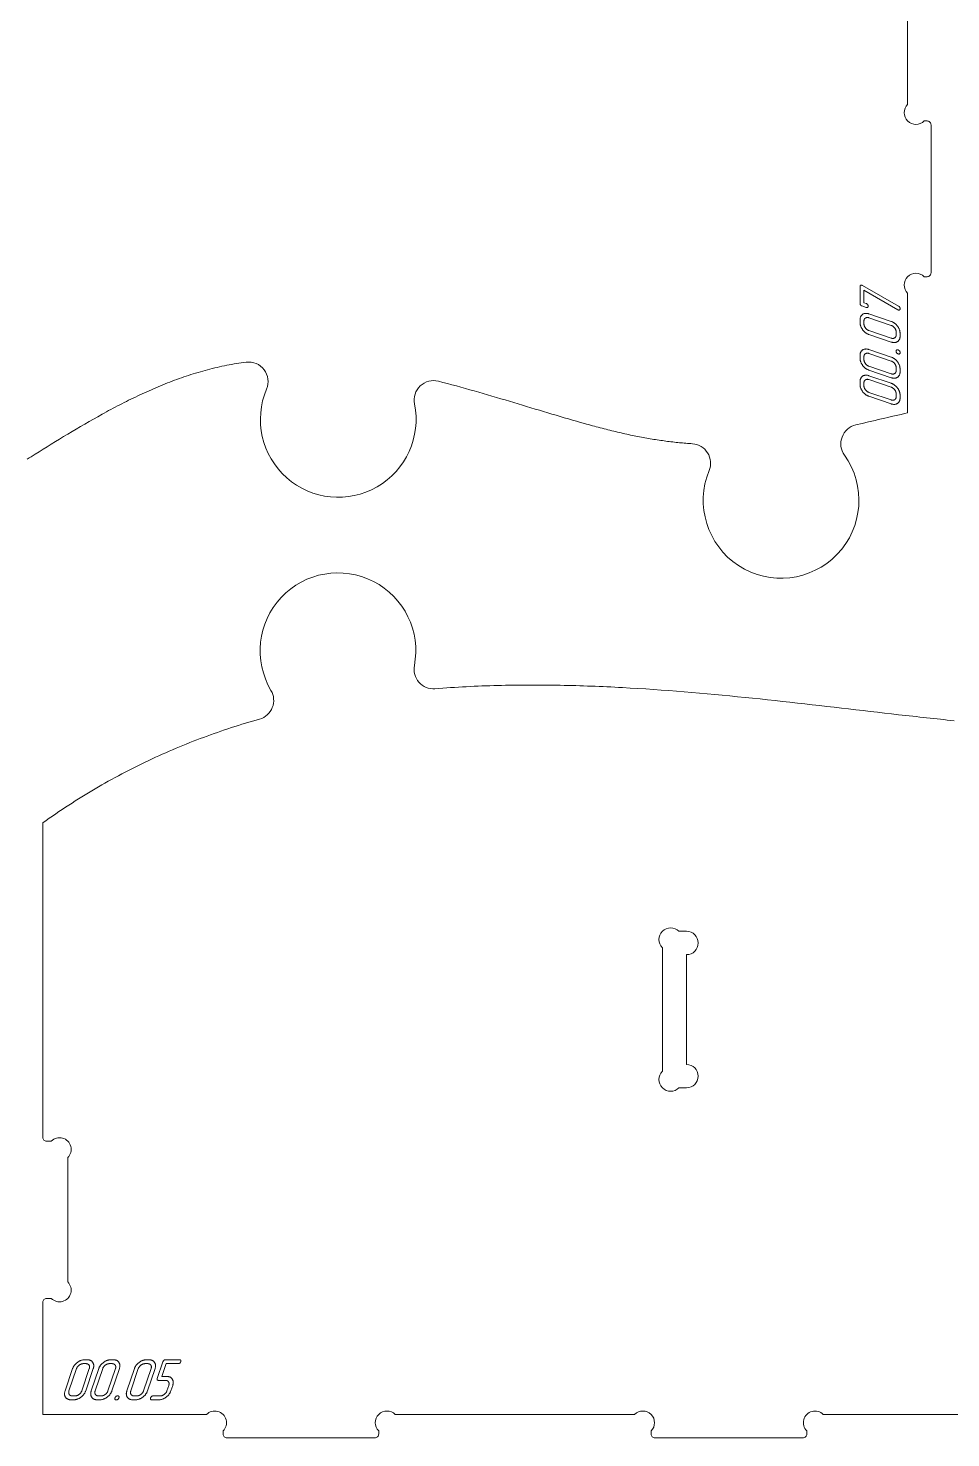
# Model space of a CAD drawing. Header units: millimetres. Extents: x 10 to 1344, y -734 to -10.
# Drawn here: x 150.2 to 387.3, y -734.3 to -372.2 of the extents above; entities that cross this region are included whole.
import ezdxf

# ---------------------------------------------------------------- set-up
doc = ezdxf.new("R2010")
doc.units = ezdxf.units.MM
doc.layers.add('Cut', color=7, linetype='Continuous', lineweight=0)
doc.layers.add('Mark', color=7, linetype='Continuous', lineweight=0)

msp = doc.modelspace()

# ---------------------------------------------------------------- linework, layer by layer
at = {"layer": 'Cut'}
for points in [[(376.176943, -330.319773), (376.176943, -391.834351, 1), (380.419584, -396.076992), (381.176933, -396.076992, -0.4142135624), (382.176931, -397.07699), (382.176931, -435.076914, -0.4142135624), (381.176933, -436.076912), (380.419584, -436.076912, 1), (376.176943, -440.319553), (376.176943, -471.076842), (375.324155, -471.2606), (374.47484, -471.446334), (373.628821, -471.633857), (372.785923, -471.822983), (371.945969, -472.013523), (371.108783, -472.205292), (370.27419, -472.3981), (369.442012, -472.591762), (368.612074, -472.786089), (367.7842, -472.980895), (366.13394, -473.371194), (364.489821, -473.761161), (362.850436, -474.149297, 0.5328183178), (359.928374, -481.917934, -1.6964687025), (325.158156, -485.892546, 0.5128103521), (320.872311, -478.994963), (320.456925, -478.9662), (320.040162, -478.935668), (319.622008, -478.903353), (319.202451, -478.869242), (318.781477, -478.83332), (318.359073, -478.795573), (317.935226, -478.755987), (317.509923, -478.714549), (317.083151, -478.671244), (316.654897, -478.626059), (316.225147, -478.578979), (315.793888, -478.52999), (315.361108, -478.479079), (314.926792, -478.426231), (314.490928, -478.371433), (314.053503, -478.31467), (313.614504, -478.255928), (313.173917, -478.195194), (312.731729, -478.132454), (312.287927, -478.067693), (311.842498, -478.000897), (311.395429, -477.932053), (310.946707, -477.861147), (310.496318, -477.788164), (310.044249, -477.713091), (309.590487, -477.635913), (309.13502, -477.556617), (308.677833, -477.475189), (308.218914, -477.391614), (307.75825, -477.305879), (307.295827, -477.21797), (306.831633, -477.127872), (306.365653, -477.035572), (305.897876, -476.941056), (305.428287, -476.844309), (304.956879, -476.745328), (304.48366, -476.64414), (304.008646, -476.540783), (303.531849, -476.435293), (303.053282, -476.327706), (302.572959, -476.218058), (302.090895, -476.106386), (301.607101, -475.992727), (301.121592, -475.877116), (300.634381, -475.759591), (300.145482, -475.640188), (299.654909, -475.518942), (299.162674, -475.395891), (298.668791, -475.271071), (298.173274, -475.144518), (297.676137, -475.016269), (297.177392, -474.88636), (296.677054, -474.754828), (296.175135, -474.621708), (295.67165, -474.487038), (295.166612, -474.350854), (294.660034, -474.213192), (294.15193, -474.074089), (293.642314, -473.93358), (293.131198, -473.791703), (292.104524, -473.503989), (291.072016, -473.211238), (290.033783, -472.913741), (288.989931, -472.61179), (287.94057, -472.305675), (286.885808, -471.995688), (285.825752, -471.682121), (284.760511, -471.365264), (283.690192, -471.045409), (282.614905, -470.722847), (281.534757, -470.39787), (280.449856, -470.070769), (279.360311, -469.741835), (278.266229, -469.41136), (277.167719, -469.079635), (276.064889, -468.74695), (274.957846, -468.413599), (273.8467, -468.079871), (272.731557, -467.746058), (271.612527, -467.412451), (270.489718, -467.079343), (269.363237, -466.747023), (268.233192, -466.415784), (267.099692, -466.085916), (265.962846, -465.757711), (264.82276, -465.431461), (263.679543, -465.107456), (262.533304, -464.785989), (261.38415, -464.467349), (260.23219, -464.151829), (259.077531, -463.83972), (257.920282, -463.531313), (256.760551, -463.2269), (255.598446, -462.926771, 0.5532463918), (249.457579, -468.763013, -1.3561204712), (211.43608, -464.941025, 0.5788497592), (206.193503, -458.033819), (205.567958, -458.116736), (204.943085, -458.204556), (204.318901, -458.297325), (203.695424, -458.395088), (203.07267, -458.49789), (202.450655, -458.605778), (201.829397, -458.718796), (201.208912, -458.836989), (200.589218, -458.960403), (199.970331, -459.089084), (199.352267, -459.223069), (198.735039, -459.362323), (198.118658, -459.506772), (197.503134, -459.656343), (196.888477, -459.810962), (196.274698, -459.970554), (195.661807, -460.135047), (195.049814, -460.304366), (194.438731, -460.478437), (193.828567, -460.657187), (193.219333, -460.840542), (192.611038, -461.028427), (192.003695, -461.220769), (191.397312, -461.417495), (190.791901, -461.61853), (190.187472, -461.8238), (189.584035, -462.033231), (188.981601, -462.24675), (188.38018, -462.464283), (187.779783, -462.685756), (187.180419, -462.911096), (186.5821, -463.140227), (185.984835, -463.373077), (185.388636, -463.609571), (184.793512, -463.849636), (184.199474, -464.093197), (183.606533, -464.340182), (183.014699, -464.590516), (182.423981, -464.844125), (181.834392, -465.100935), (181.24594, -465.360873), (180.658637, -465.623865), (180.072493, -465.889836), (179.487518, -466.158714), (178.903723, -466.430423), (178.321118, -466.704891), (177.739714, -466.982043), (177.15952, -467.261805), (176.580548, -467.544105), (176.002808, -467.828867), (175.426309, -468.116018), (174.851064, -468.405484), (174.277082, -468.697191), (173.704373, -468.991066), (173.132947, -469.287034), (172.562816, -469.585022), (171.99399, -469.884956), (171.426479, -470.186762), (170.860294, -470.490366), (170.295444, -470.795694), (169.731941, -471.102672), (169.169794, -471.411227), (168.049613, -472.032771), (166.934984, -472.659735), (165.82599, -473.291528), (164.722714, -473.927559), (163.625241, -474.567237), (162.533653, -475.209972), (161.448033, -475.855172), (160.368465, -476.502247), (159.295032, -477.150606), (158.227818, -477.799658), (157.166905, -478.448811), (156.112378, -479.097476), (155.064319, -479.745062), (154.022811, -480.390977), (152.987939, -481.034631), (151.959785, -481.675432), (150.938432, -482.312791), (150.430332, -482.629994), (149.923964, -482.946115)], [(416.01354, -728.320207), (354.498962, -728.320207, 1), (350.256321, -732.562848), (350.256321, -733.320197, -0.4142135624), (349.256323, -734.320195), (311.256399, -734.320195, -0.4142135624), (310.256401, -733.320197), (310.256401, -732.562848, 1), (306.01376, -728.320207), (244.499182, -728.320207, 1), (240.256541, -732.562848), (240.256541, -733.320197, -0.4142135624), (239.256543, -734.320195), (201.256619, -734.320195, -0.4142135624), (200.256621, -733.320197), (200.256621, -732.562848, 1), (196.01398, -728.320207), (153.956714, -728.320207), (153.956714, -699.520264, -0.4142135624), (154.956712, -698.520266), (156.11406, -698.520266, 1), (160.356701, -694.277625), (160.356701, -662.362988, 1), (156.11406, -658.120347), (154.956712, -658.120347, -0.4142135624), (153.956714, -657.120349), (153.956714, -576.377532), (154.782773, -575.785167), (155.610502, -575.198944), (156.439889, -574.618837), (157.27092, -574.044816), (158.103581, -573.476856), (158.937859, -572.914929), (159.773741, -572.359007), (160.611214, -571.809063), (161.450265, -571.265069), (162.290879, -570.726999), (163.133045, -570.194825), (163.976747, -569.66852), (164.821974, -569.148056), (165.668712, -568.633405), (166.516947, -568.124542), (167.366667, -567.621437), (168.217858, -567.124064), (169.070506, -566.632396), (169.924599, -566.146405), (170.780123, -565.666064), (171.637065, -565.191345), (172.495412, -564.722221), (173.355149, -564.258665), (174.216265, -563.800649), (175.078745, -563.348146), (175.942577, -562.901129), (176.807747, -562.45957), (177.674241, -562.023442), (178.542047, -561.592717), (179.411151, -561.167369), (180.28154, -560.74737), (181.153201, -560.332692), (182.02612, -559.923308), (182.900284, -559.519191), (183.77568, -559.120313), (184.652294, -558.726648), (185.530113, -558.338167), (186.409124, -557.954843), (187.289314, -557.57665), (188.170668, -557.203559), (189.053175, -556.835544), (189.936821, -556.472576), (190.821591, -556.114629), (191.707474, -555.761675), (192.594456, -555.413687), (193.482523, -555.070638), (194.371662, -554.7325), (195.26186, -554.399245), (196.153104, -554.070847), (197.04538, -553.747278), (197.938675, -553.428511), (198.832976, -553.114518), (199.728269, -552.805273), (200.624541, -552.500747), (201.521779, -552.200913), (202.41997, -551.905744), (203.3191, -551.615213), (204.219156, -551.329292), (205.120124, -551.047953), (206.021992, -550.771171), (206.924746, -550.498916), (207.828373, -550.231163), (208.732859, -549.967882), (209.63819, -549.709048, 0.4921876313), (212.577061, -542.350054, -1.4499854307), (249.417716, -535.968603, 0.4957410736), (254.717493, -541.90624), (255.722814, -541.829091), (256.728331, -541.7555), (257.734027, -541.685433), (258.739884, -541.618857), (259.745887, -541.555735), (260.752019, -541.496035), (261.758263, -541.439721), (262.764601, -541.386758), (263.771019, -541.337113), (264.777497, -541.290751), (265.784021, -541.247638), (266.790572, -541.207738), (267.797135, -541.171018), (268.803693, -541.137443), (269.810228, -541.106978), (270.816724, -541.07959), (271.823165, -541.055243), (272.829533, -541.033903), (273.835812, -541.015536), (274.841986, -541.000107), (275.848036, -540.987581), (276.853947, -540.977925), (277.859702, -540.971103), (278.865283, -540.967082), (279.870675, -540.965826), (280.875861, -540.967302), (281.880823, -540.971474), (282.885545, -540.978309), (283.890011, -540.987771), (284.894202, -540.999827), (285.898104, -541.014442), (286.901699, -541.031581), (287.90497, -541.05121), (288.9079, -541.073295), (289.910473, -541.0978), (290.912672, -541.124692), (291.91448, -541.153936), (292.91588, -541.185497), (293.916857, -541.219342), (294.917392, -541.255435), (295.917469, -541.293742), (296.917072, -541.334229), (297.916183, -541.376861), (298.914786, -541.421603), (299.912865, -541.468422), (300.910402, -541.517282), (301.90738, -541.56815), (302.903783, -541.62099), (304.894797, -541.732451), (306.88331, -541.851389), (308.869187, -541.977528), (310.852294, -542.110593), (312.832498, -542.250307), (314.809663, -542.396396), (316.783657, -542.548582), (318.754345, -542.706591), (320.721593, -542.870146), (322.685267, -543.038971), (324.645233, -543.212791), (326.601357, -543.39133), (328.553505, -543.574313), (330.501542, -543.761462), (332.445336, -543.952503), (334.384751, -544.147159), (336.319654, -544.345155), (338.24991, -544.546215), (340.175386, -544.750063), (342.095948, -544.956423), (344.011461, -545.16502), (345.921791, -545.375577), (347.826805, -545.587819), (349.726368, -545.80147), (351.620346, -546.016254), (353.508606, -546.231895), (355.391013, -546.448118), (357.267433, -546.664646), (359.137732, -546.881204), (361.001776, -547.097516), (362.859431, -547.313306), (364.710563, -547.528299), (366.555038, -547.742217), (368.392722, -547.954787), (370.22348, -548.165731), (372.04718, -548.374774), (373.863686, -548.581641), (375.672864, -548.786054), (376.574664, -548.887255), (377.474582, -548.987739), (378.3726, -549.087473), (379.268703, -549.18642), (380.162874, -549.284548), (381.055096, -549.381821), (381.945351, -549.478205), (382.833624, -549.573665), (383.719898, -549.668168), (384.604156, -549.761678), (385.48638, -549.854161), (386.366555, -549.945583), (387.244664, -550.035909), (388.120689, -550.125105)]]:
    msp.add_lwpolyline(points, format="xyb", dxfattribs=at)
msp.add_lwpolyline([(313.156395, -640.177733, 1), (317.399036, -644.420374), (319.356383, -644.420374, 1), (319.356383, -638.420374), (319.356383, -610.220455, 1), (319.356383, -604.220455), (317.399036, -604.220455, 1), (313.156395, -608.463096)], format="xyb", close=True, dxfattribs=at)
at = {"layer": 'Mark'}
for points in [[(364.440339, -443.598782), (365.511765, -443.962956), (365.571447, -443.981288), (365.627279, -443.994406), (365.67926, -444.002309), (365.72739, -444.004997), (365.77167, -444.002469), (365.8121, -443.994727), (365.848679, -443.98177), (365.881408, -443.963597), (365.910286, -443.94021), (365.935314, -443.911608), (365.956491, -443.87779), (365.973818, -443.838758), (365.987295, -443.794511), (365.996921, -443.745048), (366.002696, -443.690371), (366.004622, -443.630479), (366.002696, -443.568412), (365.996921, -443.509), (365.987295, -443.45224), (365.973818, -443.398134), (365.956491, -443.346681), (365.935314, -443.297881), (365.910286, -443.251735), (365.881408, -443.208242), (365.848679, -443.167402), (365.8121, -443.129215), (365.77167, -443.093682), (365.72739, -443.060802), (365.67926, -443.030575), (365.627279, -443.003002), (365.571447, -442.978082), (365.511765, -442.955815), (364.940338, -442.761619), (364.940338, -439.568768), (373.622352, -444.568535), (373.649521, -444.584369), (373.678239, -444.598836), (373.708506, -444.611936), (373.74032, -444.623669), (373.799137, -444.641648), (373.85416, -444.65432), (373.905387, -444.661685), (373.95282, -444.663742), (373.996458, -444.660492), (374.036302, -444.651935), (374.072351, -444.63807), (374.104605, -444.618897), (374.133065, -444.594418), (374.15773, -444.56463), (374.178601, -444.529536), (374.195677, -444.489133), (374.208958, -444.443424), (374.218444, -444.392407), (374.224136, -444.336082), (374.226034, -444.274451), (374.224518, -444.225311), (374.219972, -444.177557), (374.212395, -444.131188), (374.201787, -444.086205), (374.188148, -444.042607), (374.171479, -444.000394), (374.151779, -443.959568), (374.129047, -443.920126), (374.103285, -443.882071), (374.074492, -443.8454), (374.042669, -443.810116), (374.007814, -443.776216), (373.969929, -443.743702), (373.929013, -443.712574), (373.885066, -443.682831), (373.838088, -443.654474), (364.590004, -438.368547), (364.540262, -438.340269), (364.495166, -438.316817), (364.454715, -438.298193), (364.418911, -438.284396), (364.360959, -438.266713), (364.306746, -438.254319), (364.256271, -438.247213), (364.209536, -438.245396), (364.166539, -438.248867), (364.127282, -438.257626), (364.091763, -438.271673), (364.059983, -438.291008), (364.031941, -438.315632), (364.007639, -438.345544), (363.987075, -438.380744), (363.970251, -438.421233), (363.957165, -438.467009), (363.947818, -438.518074), (363.942209, -438.574427), (363.94034, -438.636069), (363.94034, -442.928917), (363.942293, -442.990128), (363.948153, -443.048759), (363.957918, -443.104811), (363.97159, -443.158284), (363.989168, -443.209177), (364.010652, -443.257492), (364.036043, -443.303227), (364.06534, -443.346383), (364.098543, -443.38696), (364.135652, -443.424958), (364.176668, -443.460377), (364.221589, -443.493216), (364.270418, -443.523476), (364.323152, -443.551158), (364.379792, -443.576259)], [(371.940324, -447.569087), (366.22605, -445.627126), (366.108522, -445.589807), (365.993186, -445.558484), (365.880043, -445.533158), (365.769093, -445.513828), (365.660335, -445.500495), (365.553769, -445.493159), (365.449396, -445.49182), (365.347215, -445.496477), (365.247227, -445.507131), (365.149431, -445.523781), (365.053828, -445.546429), (364.960417, -445.575073), (364.869198, -445.609713), (364.780173, -445.65035), (364.693339, -445.696984), (364.608698, -445.749615), (364.527764, -445.807239), (364.452052, -445.868852), (364.381561, -445.934455), (364.316291, -446.004047), (364.256244, -446.077629), (364.201417, -446.155201), (364.151813, -446.236762), (364.10743, -446.322312), (364.068268, -446.411852), (364.034328, -446.505381), (364.005609, -446.6029), (363.982112, -446.704409), (363.963837, -446.809907), (363.950783, -446.919394), (363.942951, -447.032871), (363.94034, -447.150338), (363.94034, -447.864622), (363.942957, -447.98268), (363.950807, -448.100359), (363.96389, -448.21766), (363.982207, -448.334581), (364.005757, -448.451124), (364.03454, -448.567288), (364.068556, -448.683073), (364.107806, -448.798479), (364.152289, -448.913506), (364.202006, -449.028155), (364.256956, -449.142424), (364.317139, -449.256315), (364.382555, -449.369827), (364.453205, -449.48296), (364.529088, -449.595714), (364.610205, -449.708089), (364.695016, -449.818025), (364.781985, -449.923462), (364.871111, -450.024399), (364.962394, -450.120836), (365.055835, -450.212774), (365.151432, -450.300212), (365.249187, -450.38315), (365.349098, -450.461589), (365.451167, -450.535529), (365.555393, -450.604969), (365.661777, -450.669909), (365.770317, -450.730349), (365.881014, -450.78629), (365.993869, -450.837732), (366.108881, -450.884674), (366.22605, -450.927116), (371.940324, -452.869076), (372.057759, -452.906369), (372.173011, -452.937696), (372.286079, -452.963057), (372.396964, -452.982451), (372.505665, -452.99588), (372.612184, -453.003342), (372.716519, -453.004838), (372.818671, -453.000368), (372.918639, -452.989931), (373.016424, -452.973529), (373.112026, -452.95116), (373.205444, -452.922825), (373.296679, -452.888524), (373.385731, -452.848257), (373.4726, -452.802024), (373.557285, -452.749824), (373.638266, -452.692662), (373.714023, -452.631541), (373.784555, -452.566461), (373.849863, -452.497422), (373.909946, -452.424424), (373.964804, -452.347466), (374.014438, -452.26655), (374.058847, -452.181675), (374.098031, -452.092841), (374.131991, -452.000048), (374.160726, -451.903296), (374.184237, -451.802585), (374.202523, -451.697915), (374.215585, -451.589286), (374.223421, -451.476698), (374.226034, -451.360151), (374.226034, -450.645866), (374.223427, -450.526361), (374.215608, -450.407325), (374.202576, -450.288758), (374.184331, -450.170662), (374.160873, -450.053034), (374.132203, -449.935876), (374.098319, -449.819188), (374.059223, -449.702969), (374.014914, -449.58722), (373.965392, -449.47194), (373.910658, -449.35713), (373.85071, -449.242789), (373.78555, -449.128918), (373.715177, -449.015517), (373.639591, -448.902585), (373.558792, -448.790122), (373.474277, -448.680139), (373.387544, -448.574645), (373.298592, -448.47364), (373.207422, -448.377124), (373.114033, -448.285098), (373.018425, -448.19756), (372.920599, -448.114512), (372.820554, -448.035952), (372.71829, -447.961882), (372.613808, -447.892301), (372.507107, -447.827209), (372.398188, -447.766607), (372.28705, -447.710493), (372.173693, -447.658868), (372.058118, -447.611733)], [(371.940324, -448.576228), (366.22605, -446.634267), (366.160392, -446.613441), (366.095922, -446.595997), (366.032642, -446.581933), (365.97055, -446.571251), (365.909647, -446.563951), (365.849934, -446.560031), (365.791409, -446.559493), (365.734073, -446.562337), (365.677925, -446.568561), (365.622967, -446.578167), (365.569197, -446.591155), (365.516617, -446.607523), (365.465225, -446.627273), (365.415022, -446.650405), (365.366008, -446.676918), (365.318183, -446.706812), (365.272429, -446.739482), (365.229626, -446.774325), (365.189775, -446.81134), (365.152876, -446.850527), (365.118929, -446.891885), (365.087934, -446.935416), (365.059891, -446.981118), (365.034799, -447.028993), (365.01266, -447.07904), (364.993473, -447.131258), (364.977237, -447.185649), (364.963953, -447.242211), (364.953622, -447.300945), (364.946242, -447.361852), (364.941814, -447.42493), (364.940338, -447.490181), (364.940338, -448.204465), (364.941819, -448.269469), (364.946261, -448.334375), (364.953665, -448.399184), (364.96403, -448.463895), (364.977357, -448.528509), (364.993645, -448.593024), (365.012895, -448.657443), (365.035106, -448.721763), (365.060279, -448.785986), (365.088413, -448.850111), (365.119509, -448.914138), (365.153567, -448.978068), (365.190585, -449.041901), (365.230566, -449.105635), (365.273508, -449.169272), (365.319411, -449.232811), (365.367375, -449.295018), (365.4165, -449.354656), (365.466784, -449.411727), (365.518229, -449.46623), (365.570833, -449.518165), (365.624598, -449.567532), (365.679523, -449.614332), (365.735608, -449.658564), (365.792853, -449.700227), (365.851258, -449.739323), (365.910823, -449.775852), (365.971548, -449.809812), (366.033433, -449.841204), (366.096479, -449.870029), (366.160684, -449.896286), (366.22605, -449.919975), (371.940324, -451.861935), (372.005956, -451.88276), (372.070401, -451.90023), (372.13366, -451.914343), (372.195733, -451.925101), (372.25662, -451.932504), (372.31632, -451.936551), (372.374834, -451.937242), (372.432162, -451.934577), (372.488303, -451.928557), (372.543259, -451.919182), (372.597028, -451.906451), (372.649611, -451.890364), (372.701007, -451.870921), (372.751217, -451.848123), (372.800241, -451.821969), (372.848079, -451.79246), (372.893847, -451.760206), (372.936663, -451.725818), (372.976525, -451.689295), (373.013435, -451.650639), (373.047392, -451.609849), (373.078396, -451.566924), (373.106448, -451.521866), (373.131547, -451.474673), (373.153692, -451.425347), (373.172886, -451.373886), (373.189126, -451.320292), (373.202413, -451.264563), (373.212748, -451.2067), (373.22013, -451.146703), (373.224559, -451.084572), (373.226036, -451.020308), (373.226036, -450.306023), (373.224564, -450.239505), (373.220149, -450.173182), (373.212791, -450.107054), (373.20249, -450.041121), (373.189246, -449.975383), (373.173058, -449.909839), (373.153927, -449.84449), (373.131853, -449.779336), (373.106836, -449.714378), (373.078876, -449.649613), (373.047972, -449.585044), (373.014126, -449.52067), (372.977336, -449.45649), (372.937603, -449.392506), (372.894926, -449.328716), (372.849307, -449.265121), (372.801608, -449.202902), (372.752694, -449.143237), (372.702566, -449.086128), (372.651222, -449.031573), (372.598663, -448.979574), (372.544889, -448.930131), (372.4899, -448.883242), (372.433696, -448.838908), (372.376278, -448.79713), (372.317644, -448.757907), (372.257795, -448.721239), (372.196731, -448.687127), (372.134451, -448.655569), (372.070957, -448.626567), (372.006248, -448.60012)], [(371.940324, -456.726211), (366.22605, -454.784251), (366.108522, -454.746931), (365.993186, -454.715608), (365.880043, -454.690282), (365.769093, -454.670953), (365.660335, -454.65762), (365.553769, -454.650284), (365.449396, -454.648944), (365.347215, -454.653602), (365.247227, -454.664255), (365.149431, -454.680906), (365.053828, -454.703553), (364.960417, -454.732197), (364.869198, -454.766838), (364.780173, -454.807475), (364.693339, -454.854109), (364.608698, -454.90674), (364.527764, -454.964363), (364.452052, -455.025977), (364.381561, -455.09158), (364.316291, -455.161172), (364.256244, -455.234754), (364.201417, -455.312325), (364.151813, -455.393886), (364.10743, -455.479436), (364.068268, -455.568976), (364.034328, -455.662506), (364.005609, -455.760025), (363.982112, -455.861533), (363.963837, -455.967031), (363.950783, -456.076519), (363.942951, -456.189996), (363.94034, -456.307462), (363.94034, -457.021746), (363.942957, -457.139805), (363.950807, -457.257484), (363.96389, -457.374784), (363.982207, -457.491706), (364.005757, -457.608248), (364.03454, -457.724412), (364.068556, -457.840197), (364.107806, -457.955603), (364.152289, -458.070631), (364.202006, -458.185279), (364.256956, -458.299549), (364.317139, -458.413439), (364.382555, -458.526951), (364.453205, -458.640084), (364.529088, -458.752838), (364.610205, -458.865214), (364.695016, -458.97515), (364.781985, -459.080586), (364.871111, -459.181523), (364.962394, -459.277961), (365.055835, -459.369898), (365.151432, -459.457336), (365.249187, -459.540275), (365.349098, -459.618714), (365.451167, -459.692653), (365.555393, -459.762093), (365.661777, -459.827033), (365.770317, -459.887474), (365.881014, -459.943415), (365.993869, -459.994856), (366.108881, -460.041798), (366.22605, -460.08424), (371.940324, -462.026201), (372.057759, -462.063494), (372.173011, -462.094821), (372.286079, -462.120181), (372.396964, -462.139576), (372.505665, -462.153004), (372.612184, -462.160466), (372.716519, -462.161962), (372.818671, -462.157492), (372.918639, -462.147056), (373.016424, -462.130653), (373.112026, -462.108285), (373.205444, -462.07995), (373.296679, -462.045649), (373.385731, -462.005382), (373.4726, -461.959148), (373.557285, -461.906949), (373.638266, -461.849787), (373.714023, -461.788665), (373.784555, -461.723585), (373.849863, -461.654546), (373.909946, -461.581548), (373.964804, -461.504591), (374.014438, -461.423675), (374.058847, -461.3388), (374.098031, -461.249966), (374.131991, -461.157173), (374.160726, -461.06042), (374.184237, -460.959709), (374.202523, -460.855039), (374.215585, -460.74641), (374.223421, -460.633822), (374.226034, -460.517275), (374.226034, -459.802991), (374.223427, -459.683485), (374.215608, -459.564449), (374.202576, -459.445883), (374.184331, -459.327786), (374.160873, -459.210159), (374.132203, -459.093001), (374.098319, -458.976313), (374.059223, -458.860094), (374.014914, -458.744345), (373.965392, -458.629065), (373.910658, -458.514255), (373.85071, -458.399914), (373.78555, -458.286043), (373.715177, -458.172641), (373.639591, -458.059709), (373.558792, -457.947247), (373.474277, -457.837264), (373.387544, -457.73177), (373.298592, -457.630765), (373.207422, -457.534249), (373.114033, -457.442222), (373.018425, -457.354685), (372.920599, -457.271636), (372.820554, -457.193077), (372.71829, -457.119007), (372.613808, -457.049426), (372.507107, -456.984334), (372.398188, -456.923731), (372.28705, -456.867618), (372.173693, -456.815993), (372.058118, -456.768858)], [(371.940324, -457.733352), (366.22605, -455.791392), (366.160392, -455.770566), (366.095922, -455.753121), (366.032642, -455.739058), (365.97055, -455.728376), (365.909647, -455.721075), (365.849934, -455.717156), (365.791409, -455.716618), (365.734073, -455.719461), (365.677925, -455.725686), (365.622967, -455.735292), (365.569197, -455.748279), (365.516617, -455.764648), (365.465225, -455.784398), (365.415022, -455.807529), (365.366008, -455.834042), (365.318183, -455.863936), (365.272429, -455.896607), (365.229626, -455.93145), (365.189775, -455.968464), (365.152876, -456.007651), (365.118929, -456.04901), (365.087934, -456.09254), (365.059891, -456.138243), (365.034799, -456.186118), (365.01266, -456.236164), (364.993473, -456.288383), (364.977237, -456.342773), (364.963953, -456.399336), (364.953622, -456.45807), (364.946242, -456.518976), (364.941814, -456.582055), (364.940338, -456.647305), (364.940338, -457.36159), (364.941819, -457.426594), (364.946261, -457.4915), (364.953665, -457.556309), (364.96403, -457.62102), (364.977357, -457.685633), (364.993645, -457.750149), (365.012895, -457.814567), (365.035106, -457.878888), (365.060279, -457.94311), (365.088413, -458.007236), (365.119509, -458.071263), (365.153567, -458.135193), (365.190585, -458.199025), (365.230566, -458.26276), (365.273508, -458.326396), (365.319411, -458.389936), (365.367375, -458.452142), (365.4165, -458.511781), (365.466784, -458.568852), (365.518229, -458.623355), (365.570833, -458.67529), (365.624598, -458.724657), (365.679523, -458.771457), (365.735608, -458.815688), (365.792853, -458.857352), (365.851258, -458.896448), (365.910823, -458.932976), (365.971548, -458.966936), (366.033433, -458.998329), (366.096479, -459.027154), (366.160684, -459.05341), (366.22605, -459.077099), (371.940324, -461.01906), (372.005956, -461.039885), (372.070401, -461.057354), (372.13366, -461.071468), (372.195733, -461.082226), (372.25662, -461.089628), (372.31632, -461.093675), (372.374834, -461.094366), (372.432162, -461.091702), (372.488303, -461.085682), (372.543259, -461.076306), (372.597028, -461.063575), (372.649611, -461.047488), (372.701007, -461.028046), (372.751217, -461.005248), (372.800241, -460.979094), (372.848079, -460.949585), (372.893847, -460.91733), (372.936663, -460.882942), (372.976525, -460.84642), (373.013435, -460.807764), (373.047392, -460.766973), (373.078396, -460.724049), (373.106448, -460.67899), (373.131547, -460.631798), (373.153692, -460.582471), (373.172886, -460.531011), (373.189126, -460.477416), (373.202413, -460.421687), (373.212748, -460.363825), (373.22013, -460.303828), (373.224559, -460.241697), (373.226036, -460.177432), (373.226036, -459.463148), (373.224564, -459.39663), (373.220149, -459.330307), (373.212791, -459.264179), (373.20249, -459.198245), (373.189246, -459.132507), (373.173058, -459.066964), (373.153927, -459.001615), (373.131853, -458.936461), (373.106836, -458.871502), (373.078876, -458.806738), (373.047972, -458.742169), (373.014126, -458.677794), (372.977336, -458.613615), (372.937603, -458.54963), (372.894926, -458.485841), (372.849307, -458.422246), (372.801608, -458.360026), (372.752694, -458.300362), (372.702566, -458.243252), (372.651222, -458.188698), (372.598663, -458.136699), (372.544889, -458.087255), (372.4899, -458.040366), (372.433696, -457.996033), (372.376278, -457.954255), (372.317644, -457.915032), (372.257795, -457.878364), (372.196731, -457.844251), (372.134451, -457.812694), (372.070957, -457.783691), (372.006248, -457.757244)], [(373.226036, -455.241728), (373.227989, -455.302938), (373.233848, -455.361569), (373.243614, -455.417621), (373.257286, -455.471094), (373.274864, -455.521987), (373.296348, -455.570302), (373.321739, -455.616037), (373.351036, -455.659193), (373.384239, -455.69977), (373.421348, -455.737768), (373.462363, -455.773187), (373.507285, -455.806026), (373.556113, -455.836287), (373.608847, -455.863968), (373.665488, -455.88907), (373.726035, -455.911592), (373.786582, -455.930222), (373.843222, -455.943618), (373.895956, -455.95178), (373.944784, -455.954708), (373.989706, -455.952401), (374.030722, -455.94486), (374.067831, -455.932085), (374.101034, -455.914076), (374.130331, -455.890832), (374.155721, -455.862355), (374.177206, -455.828643), (374.194784, -455.789697), (374.208456, -455.745517), (374.218221, -455.696102), (374.224081, -455.641454), (374.226034, -455.581571), (374.224081, -455.519495), (374.218221, -455.460053), (374.208456, -455.403246), (374.194784, -455.349073), (374.177206, -455.297533), (374.155721, -455.248628), (374.130331, -455.202357), (374.101034, -455.15872), (374.067831, -455.117717), (374.030722, -455.079348), (373.989706, -455.043614), (373.944784, -455.010513), (373.895956, -454.980047), (373.843222, -454.952214), (373.786582, -454.927016), (373.726035, -454.904452), (373.665488, -454.885863), (373.608847, -454.872563), (373.556113, -454.864553), (373.507285, -454.861832), (373.462363, -454.8644), (373.421348, -454.872257), (373.384239, -454.885403), (373.351036, -454.903838), (373.321739, -454.927562), (373.296348, -454.956576), (373.274864, -454.990878), (373.257286, -455.03047), (373.243614, -455.075351), (373.233848, -455.125521), (373.227989, -455.18098)], [(371.940324, -463.447626), (366.22605, -461.505666), (366.108522, -461.468346), (365.993186, -461.437024), (365.880043, -461.411697), (365.769093, -461.392368), (365.660335, -461.379035), (365.553769, -461.371699), (365.449396, -461.370359), (365.347215, -461.375017), (365.247227, -461.385671), (365.149431, -461.402321), (365.053828, -461.424968), (364.960417, -461.453612), (364.869198, -461.488253), (364.780173, -461.52889), (364.693339, -461.575524), (364.608698, -461.628155), (364.527764, -461.685778), (364.452052, -461.747392), (364.381561, -461.812995), (364.316291, -461.882587), (364.256244, -461.956169), (364.201417, -462.03374), (364.151813, -462.115301), (364.10743, -462.200852), (364.068268, -462.290392), (364.034328, -462.383921), (364.005609, -462.48144), (363.982112, -462.582948), (363.963837, -462.688446), (363.950783, -462.797934), (363.942951, -462.911411), (363.94034, -463.028877), (363.94034, -463.743162), (363.942957, -463.86122), (363.950807, -463.978899), (363.96389, -464.096199), (363.982207, -464.213121), (364.005757, -464.329664), (364.03454, -464.445827), (364.068556, -464.561612), (364.107806, -464.677019), (364.152289, -464.792046), (364.202006, -464.906694), (364.256956, -465.020964), (364.317139, -465.134855), (364.382555, -465.248366), (364.453205, -465.361499), (364.529088, -465.474254), (364.610205, -465.586629), (364.695016, -465.696565), (364.781985, -465.802001), (364.871111, -465.902938), (364.962394, -465.999376), (365.055835, -466.091313), (365.151432, -466.178752), (365.249187, -466.26169), (365.349098, -466.340129), (365.451167, -466.414068), (365.555393, -466.483508), (365.661777, -466.548448), (365.770317, -466.608889), (365.881014, -466.66483), (365.993869, -466.716271), (366.108881, -466.763213), (366.22605, -466.805655), (371.940324, -468.747616), (372.057759, -468.784909), (372.173011, -468.816236), (372.286079, -468.841597), (372.396964, -468.860991), (372.505665, -468.874419), (372.612184, -468.881882), (372.716519, -468.883378), (372.818671, -468.878907), (372.918639, -468.868471), (373.016424, -468.852069), (373.112026, -468.8297), (373.205444, -468.801365), (373.296679, -468.767064), (373.385731, -468.726797), (373.4726, -468.680563), (373.557285, -468.628364), (373.638266, -468.571202), (373.714023, -468.510081), (373.784555, -468.445), (373.849863, -468.375961), (373.909946, -468.302963), (373.964804, -468.226006), (374.014438, -468.14509), (374.058847, -468.060215), (374.098031, -467.971381), (374.131991, -467.878588), (374.160726, -467.781836), (374.184237, -467.681125), (374.202523, -467.576454), (374.215585, -467.467825), (374.223421, -467.355237), (374.226034, -467.23869), (374.226034, -466.524406), (374.223427, -466.404901), (374.215608, -466.285865), (374.202576, -466.167298), (374.184331, -466.049201), (374.160873, -465.931574), (374.132203, -465.814416), (374.098319, -465.697728), (374.059223, -465.581509), (374.014914, -465.46576), (373.965392, -465.35048), (373.910658, -465.23567), (373.85071, -465.121329), (373.78555, -465.007458), (373.715177, -464.894056), (373.639591, -464.781124), (373.558792, -464.668662), (373.474277, -464.558679), (373.387544, -464.453185), (373.298592, -464.35218), (373.207422, -464.255664), (373.114033, -464.163637), (373.018425, -464.0761), (372.920599, -463.993051), (372.820554, -463.914492), (372.71829, -463.840422), (372.613808, -463.770841), (372.507107, -463.705749), (372.398188, -463.645146), (372.28705, -463.589033), (372.173693, -463.537408), (372.058118, -463.490273)], [(371.940324, -464.454767), (366.22605, -462.512807), (366.160392, -462.491981), (366.095922, -462.474536), (366.032642, -462.460473), (365.97055, -462.449791), (365.909647, -462.44249), (365.849934, -462.438571), (365.791409, -462.438033), (365.734073, -462.440876), (365.677925, -462.447101), (365.622967, -462.456707), (365.569197, -462.469694), (365.516617, -462.486063), (365.465225, -462.505813), (365.415022, -462.528945), (365.366008, -462.555457), (365.318183, -462.585351), (365.272429, -462.618022), (365.229626, -462.652865), (365.189775, -462.68988), (365.152876, -462.729066), (365.118929, -462.770425), (365.087934, -462.813955), (365.059891, -462.859658), (365.034799, -462.907533), (365.01266, -462.957579), (364.993473, -463.009798), (364.977237, -463.064188), (364.963953, -463.120751), (364.953622, -463.179485), (364.946242, -463.240392), (364.941814, -463.30347), (364.940338, -463.36872), (364.940338, -464.083005), (364.941819, -464.148009), (364.946261, -464.212915), (364.953665, -464.277724), (364.96403, -464.342435), (364.977357, -464.407048), (364.993645, -464.471564), (365.012895, -464.535982), (365.035106, -464.600303), (365.060279, -464.664526), (365.088413, -464.728651), (365.119509, -464.792678), (365.153567, -464.856608), (365.190585, -464.92044), (365.230566, -464.984175), (365.273508, -465.047812), (365.319411, -465.111351), (365.367375, -465.173557), (365.4165, -465.233196), (365.466784, -465.290267), (365.518229, -465.34477), (365.570833, -465.396705), (365.624598, -465.446072), (365.679523, -465.492872), (365.735608, -465.537103), (365.792853, -465.578767), (365.851258, -465.617863), (365.910823, -465.654391), (365.971548, -465.688352), (366.033433, -465.719744), (366.096479, -465.748569), (366.160684, -465.774826), (366.22605, -465.798515), (371.940324, -467.740475), (372.005956, -467.7613), (372.070401, -467.778769), (372.13366, -467.792883), (372.195733, -467.803641), (372.25662, -467.811043), (372.31632, -467.81509), (372.374834, -467.815782), (372.432162, -467.813117), (372.488303, -467.807097), (372.543259, -467.797722), (372.597028, -467.78499), (372.649611, -467.768903), (372.701007, -467.749461), (372.751217, -467.726663), (372.800241, -467.700509), (372.848079, -467.671), (372.893847, -467.638746), (372.936663, -467.604357), (372.976525, -467.567835), (373.013435, -467.529179), (373.047392, -467.488388), (373.078396, -467.445464), (373.106448, -467.400406), (373.131547, -467.353213), (373.153692, -467.303887), (373.172886, -467.252426), (373.189126, -467.198831), (373.202413, -467.143103), (373.212748, -467.08524), (373.22013, -467.025243), (373.224559, -466.963112), (373.226036, -466.898847), (373.226036, -466.184563), (373.224564, -466.118045), (373.220149, -466.051722), (373.212791, -465.985594), (373.20249, -465.919661), (373.189246, -465.853922), (373.173058, -465.788379), (373.153927, -465.72303), (373.131853, -465.657876), (373.106836, -465.592917), (373.078876, -465.528153), (373.047972, -465.463584), (373.014126, -465.39921), (372.977336, -465.33503), (372.937603, -465.271046), (372.894926, -465.207256), (372.849307, -465.143661), (372.801608, -465.081441), (372.752694, -465.021777), (372.702566, -464.964667), (372.651222, -464.910113), (372.598663, -464.858114), (372.544889, -464.80867), (372.4899, -464.761782), (372.433696, -464.717448), (372.376278, -464.67567), (372.317644, -464.636447), (372.257795, -464.599779), (372.196731, -464.565666), (372.134451, -464.534109), (372.070957, -464.505106), (372.006248, -464.478659)], [(165.378957, -714.271864), (164.664672, -714.271864), (164.546614, -714.274481), (164.428935, -714.282331), (164.311635, -714.295414), (164.194713, -714.313731), (164.07817, -714.337281), (163.962006, -714.366064), (163.846221, -714.400081), (163.730815, -714.43933), (163.615788, -714.483814), (163.50114, -714.53353), (163.38687, -714.58848), (163.272979, -714.648663), (163.159467, -714.71408), (163.046334, -714.784729), (162.93358, -714.860613), (162.821205, -714.941729), (162.711269, -715.026541), (162.605832, -715.113509), (162.504896, -715.202635), (162.408458, -715.293919), (162.31652, -715.387359), (162.229082, -715.482956), (162.146144, -715.580711), (162.067705, -715.680623), (161.993765, -715.782691), (161.924326, -715.886918), (161.859385, -715.993301), (161.798945, -716.101841), (161.743004, -716.212539), (161.691562, -716.325393), (161.644621, -716.440405), (161.602178, -716.557574), (159.660218, -722.271848), (159.622925, -722.389283), (159.591598, -722.504535), (159.566237, -722.617603), (159.546843, -722.728488), (159.533414, -722.83719), (159.525952, -722.943708), (159.524456, -723.048043), (159.528926, -723.150195), (159.539363, -723.250163), (159.555765, -723.347948), (159.578134, -723.44355), (159.606469, -723.536968), (159.64077, -723.628204), (159.681037, -723.717256), (159.72727, -723.804124), (159.77947, -723.888809), (159.836632, -723.969791), (159.897753, -724.045547), (159.962833, -724.116079), (160.031873, -724.181387), (160.104871, -724.24147), (160.181828, -724.296328), (160.262744, -724.345962), (160.347619, -724.390371), (160.436453, -724.429555), (160.529246, -724.463515), (160.625998, -724.49225), (160.726709, -724.515761), (160.831379, -724.534047), (160.940008, -724.547109), (161.052597, -724.554946), (161.169144, -724.557558), (161.883428, -724.557558), (162.002933, -724.554952), (162.121969, -724.547132), (162.240536, -724.5341), (162.358633, -724.515855), (162.47626, -724.492398), (162.593418, -724.463727), (162.710106, -724.429844), (162.826325, -724.390747), (162.942074, -724.346438), (163.057354, -724.296917), (163.172164, -724.242182), (163.286505, -724.182234), (163.400376, -724.117074), (163.513777, -724.046701), (163.626709, -723.971115), (163.739172, -723.890316), (163.849155, -723.805801), (163.954649, -723.719068), (164.055654, -723.630116), (164.15217, -723.538946), (164.244196, -723.445557), (164.331734, -723.349949), (164.414782, -723.252123), (164.493342, -723.152078), (164.567412, -723.049815), (164.636993, -722.945332), (164.702085, -722.838632), (164.762688, -722.729712), (164.818801, -722.618574), (164.870426, -722.505217), (164.917561, -722.389642), (164.960207, -722.271848), (166.902168, -716.557574), (166.939487, -716.440046), (166.97081, -716.32471), (166.996136, -716.211567), (167.015466, -716.100617), (167.028799, -715.991859), (167.036135, -715.885293), (167.037474, -715.78092), (167.032817, -715.678739), (167.022163, -715.578751), (167.005513, -715.480955), (166.982866, -715.385352), (166.954222, -715.291941), (166.919581, -715.200723), (166.878944, -715.111697), (166.83231, -715.024863), (166.779679, -714.940222), (166.722055, -714.859288), (166.660442, -714.783576), (166.594839, -714.713085), (166.525247, -714.647816), (166.451665, -714.587768), (166.374094, -714.532942), (166.292533, -714.483337), (166.206982, -714.438954), (166.117442, -714.399792), (166.023913, -714.365852), (165.926394, -714.337134), (165.824886, -714.313637), (165.719388, -714.295361), (165.6099, -714.282307), (165.496423, -714.274475)], [(165.039113, -715.271862), (164.324829, -715.271862), (164.259825, -715.273343), (164.194919, -715.277785), (164.13011, -715.285189), (164.065399, -715.295554), (164.000785, -715.308881), (163.93627, -715.325169), (163.871852, -715.344419), (163.807531, -715.36663), (163.743308, -715.391803), (163.679183, -715.419938), (163.615156, -715.451033), (163.551226, -715.485091), (163.487394, -715.52211), (163.423659, -715.56209), (163.360022, -715.605032), (163.296483, -715.650935), (163.234277, -715.698899), (163.174638, -715.748024), (163.117567, -715.798308), (163.063064, -715.849753), (163.011129, -715.902357), (162.961762, -715.956122), (162.914962, -716.011047), (162.870731, -716.067132), (162.829067, -716.124377), (162.789971, -716.182782), (162.753443, -716.242347), (162.719482, -716.303072), (162.68809, -716.364957), (162.659265, -716.428003), (162.633008, -716.492208), (162.609319, -716.557574), (160.667359, -722.271848), (160.646534, -722.33748), (160.629065, -722.401925), (160.614951, -722.465184), (160.604193, -722.527257), (160.59679, -722.588144), (160.592744, -722.647844), (160.592052, -722.706358), (160.594717, -722.763686), (160.600737, -722.819828), (160.610112, -722.874783), (160.622844, -722.928552), (160.63893, -722.981135), (160.658373, -723.032531), (160.681171, -723.082741), (160.707325, -723.131765), (160.736834, -723.179603), (160.769088, -723.225371), (160.803477, -723.268187), (160.839999, -723.308049), (160.878655, -723.344959), (160.919445, -723.378916), (160.96237, -723.409921), (161.007428, -723.437972), (161.054621, -723.463071), (161.103947, -723.485217), (161.155408, -723.50441), (161.209003, -723.52065), (161.264731, -723.533938), (161.322594, -723.544272), (161.382591, -723.551654), (161.444722, -723.556084), (161.508987, -723.55756), (162.223271, -723.55756), (162.289789, -723.556088), (162.356112, -723.551674), (162.42224, -723.544316), (162.488173, -723.534014), (162.553912, -723.52077), (162.619455, -723.504582), (162.684804, -723.485452), (162.749958, -723.463378), (162.814917, -723.43836), (162.879681, -723.4104), (162.94425, -723.379497), (163.008624, -723.34565), (163.072804, -723.30886), (163.136788, -723.269127), (163.200578, -723.22645), (163.264173, -723.180831), (163.326393, -723.133132), (163.386057, -723.084218), (163.443167, -723.03409), (163.497721, -722.982746), (163.54972, -722.930187), (163.599164, -722.876413), (163.646052, -722.821425), (163.690386, -722.765221), (163.732164, -722.707802), (163.771387, -722.649168), (163.808055, -722.589319), (163.842168, -722.528255), (163.873725, -722.465976), (163.902727, -722.402482), (163.929175, -722.337772), (163.953067, -722.271848), (165.895027, -716.557574), (165.915853, -716.491916), (165.933298, -716.427446), (165.947361, -716.364166), (165.958043, -716.302074), (165.965344, -716.241172), (165.969263, -716.181458), (165.969801, -716.122933), (165.966958, -716.065597), (165.960733, -716.009449), (165.951127, -715.954491), (165.938139, -715.900722), (165.921771, -715.848141), (165.902021, -715.796749), (165.878889, -715.746547), (165.852377, -715.697533), (165.822482, -715.649707), (165.789812, -715.603953), (165.754969, -715.56115), (165.717954, -715.521299), (165.678768, -715.4844), (165.637409, -715.450453), (165.593878, -715.419458), (165.548176, -715.391415), (165.500301, -715.366324), (165.450255, -715.344184), (165.398036, -715.324997), (165.343646, -715.308761), (165.287083, -715.295478), (165.228349, -715.285146), (165.167442, -715.277766), (165.104364, -715.273338)], [(167.890559, -724.557558), (168.604843, -724.557558), (168.724348, -724.554952), (168.843384, -724.547132), (168.961951, -724.5341), (169.080048, -724.515855), (169.197675, -724.492398), (169.314833, -724.463727), (169.431521, -724.429844), (169.54774, -724.390747), (169.663489, -724.346438), (169.778769, -724.296917), (169.893579, -724.242182), (170.00792, -724.182234), (170.121791, -724.117074), (170.235192, -724.046701), (170.348125, -723.971115), (170.460587, -723.890316), (170.57057, -723.805801), (170.676064, -723.719068), (170.777069, -723.630116), (170.873585, -723.538946), (170.965612, -723.445557), (171.053149, -723.349949), (171.136198, -723.252123), (171.214757, -723.152078), (171.288827, -723.049815), (171.358408, -722.945332), (171.4235, -722.838632), (171.484103, -722.729712), (171.540216, -722.618574), (171.591841, -722.505217), (171.638976, -722.389642), (171.681623, -722.271848), (173.623583, -716.557574), (173.660902, -716.440046), (173.692225, -716.32471), (173.717552, -716.211567), (173.736881, -716.100617), (173.750214, -715.991859), (173.75755, -715.885293), (173.75889, -715.78092), (173.754232, -715.678739), (173.743578, -715.578751), (173.726928, -715.480955), (173.704281, -715.385352), (173.675637, -715.291941), (173.640996, -715.200723), (173.600359, -715.111697), (173.553725, -715.024863), (173.501094, -714.940222), (173.443471, -714.859288), (173.381857, -714.783576), (173.316254, -714.713085), (173.246662, -714.647816), (173.17308, -714.587768), (173.095509, -714.532942), (173.013948, -714.483337), (172.928397, -714.438954), (172.838857, -714.399792), (172.745328, -714.365852), (172.647809, -714.337134), (172.546301, -714.313637), (172.440803, -714.295361), (172.331315, -714.282307), (172.217838, -714.274475), (172.100372, -714.271864), (171.386087, -714.271864), (171.268029, -714.274481), (171.15035, -714.282331), (171.03305, -714.295414), (170.916128, -714.313731), (170.799585, -714.337281), (170.683422, -714.366064), (170.567637, -714.400081), (170.45223, -714.43933), (170.337203, -714.483814), (170.222555, -714.53353), (170.108285, -714.58848), (169.994394, -714.648663), (169.880883, -714.71408), (169.76775, -714.784729), (169.654995, -714.860613), (169.54262, -714.941729), (169.432684, -715.026541), (169.327248, -715.113509), (169.226311, -715.202635), (169.129873, -715.293919), (169.037936, -715.387359), (168.950497, -715.482956), (168.867559, -715.580711), (168.78912, -715.680623), (168.715181, -715.782691), (168.645741, -715.886918), (168.580801, -715.993301), (168.52036, -716.101841), (168.464419, -716.212539), (168.412978, -716.325393), (168.366036, -716.440405), (168.323594, -716.557574), (166.381633, -722.271848), (166.34434, -722.389283), (166.313013, -722.504535), (166.287652, -722.617603), (166.268258, -722.728488), (166.25483, -722.83719), (166.247367, -722.943708), (166.245871, -723.048043), (166.250342, -723.150195), (166.260778, -723.250163), (166.27718, -723.347948), (166.299549, -723.44355), (166.327884, -723.536968), (166.362185, -723.628204), (166.402452, -723.717256), (166.448686, -723.804124), (166.500885, -723.888809), (166.558047, -723.969791), (166.619168, -724.045547), (166.684249, -724.116079), (166.753288, -724.181387), (166.826286, -724.24147), (166.903243, -724.296328), (166.984159, -724.345962), (167.069034, -724.390371), (167.157868, -724.429555), (167.250661, -724.463515), (167.347413, -724.49225), (167.448124, -724.515761), (167.552795, -724.534047), (167.661424, -724.547109), (167.774012, -724.554946)], [(168.230402, -723.55756), (168.944686, -723.55756), (169.011204, -723.556088), (169.077527, -723.551674), (169.143655, -723.544316), (169.209588, -723.534014), (169.275327, -723.52077), (169.34087, -723.504582), (169.406219, -723.485452), (169.471373, -723.463378), (169.536332, -723.43836), (169.601096, -723.4104), (169.665665, -723.379497), (169.730039, -723.34565), (169.794219, -723.30886), (169.858203, -723.269127), (169.921993, -723.22645), (169.985588, -723.180831), (170.047808, -723.133132), (170.107472, -723.084218), (170.164582, -723.03409), (170.219136, -722.982746), (170.271135, -722.930187), (170.320579, -722.876413), (170.367467, -722.821425), (170.411801, -722.765221), (170.453579, -722.707802), (170.492802, -722.649168), (170.52947, -722.589319), (170.563583, -722.528255), (170.59514, -722.465976), (170.624143, -722.402482), (170.65059, -722.337772), (170.674482, -722.271848), (172.616442, -716.557574), (172.637268, -716.491916), (172.654713, -716.427446), (172.668776, -716.364166), (172.679458, -716.302074), (172.686759, -716.241172), (172.690678, -716.181458), (172.691216, -716.122933), (172.688373, -716.065597), (172.682148, -716.009449), (172.672542, -715.954491), (172.659555, -715.900722), (172.643186, -715.848141), (172.623436, -715.796749), (172.600304, -715.746547), (172.573792, -715.697533), (172.543898, -715.649707), (172.511227, -715.603953), (172.476384, -715.56115), (172.439369, -715.521299), (172.400183, -715.4844), (172.358824, -715.450453), (172.315293, -715.419458), (172.269591, -715.391415), (172.221716, -715.366324), (172.17167, -715.344184), (172.119451, -715.324997), (172.065061, -715.308761), (172.008498, -715.295478), (171.949764, -715.285146), (171.888857, -715.277766), (171.825779, -715.273338), (171.760529, -715.271862), (171.046244, -715.271862), (170.98124, -715.273343), (170.916334, -715.277785), (170.851525, -715.285189), (170.786814, -715.295554), (170.722201, -715.308881), (170.657685, -715.325169), (170.593267, -715.344419), (170.528946, -715.36663), (170.464723, -715.391803), (170.400598, -715.419938), (170.336571, -715.451033), (170.272641, -715.485091), (170.208809, -715.52211), (170.145074, -715.56209), (170.081437, -715.605032), (170.017898, -715.650935), (169.955692, -715.698899), (169.896053, -715.748024), (169.838982, -715.798308), (169.784479, -715.849753), (169.732544, -715.902357), (169.683177, -715.956122), (169.636377, -716.011047), (169.592146, -716.067132), (169.550482, -716.124377), (169.511386, -716.182782), (169.474858, -716.242347), (169.440897, -716.303072), (169.409505, -716.364957), (169.38068, -716.428003), (169.354423, -716.492208), (169.330734, -716.557574), (167.388774, -722.271848), (167.367949, -722.33748), (167.35048, -722.401925), (167.336366, -722.465184), (167.325608, -722.527257), (167.318205, -722.588144), (167.314159, -722.647844), (167.313467, -722.706358), (167.316132, -722.763686), (167.322152, -722.819828), (167.331527, -722.874783), (167.344259, -722.928552), (167.360346, -722.981135), (167.379788, -723.032531), (167.402586, -723.082741), (167.42874, -723.131765), (167.458249, -723.179603), (167.490503, -723.225371), (167.524892, -723.268187), (167.561414, -723.308049), (167.60007, -723.344959), (167.640861, -723.378916), (167.683785, -723.409921), (167.728843, -723.437972), (167.776036, -723.463071), (167.825362, -723.485217), (167.876823, -723.50441), (167.930418, -723.52065), (167.986146, -723.533938), (168.044009, -723.544272), (168.104006, -723.551654), (168.166137, -723.556084)], [(177.047683, -724.557558), (177.761968, -724.557558), (177.881473, -724.554952), (178.000509, -724.547132), (178.119075, -724.5341), (178.237172, -724.515855), (178.3548, -724.492398), (178.471958, -724.463727), (178.588646, -724.429844), (178.704865, -724.390747), (178.820614, -724.346438), (178.935894, -724.296917), (179.050704, -724.242182), (179.165044, -724.182234), (179.278915, -724.117074), (179.392317, -724.046701), (179.505249, -723.971115), (179.617712, -723.890316), (179.727695, -723.805801), (179.833189, -723.719068), (179.934194, -723.630116), (180.030709, -723.538946), (180.122736, -723.445557), (180.210274, -723.349949), (180.293322, -723.252123), (180.371881, -723.152078), (180.445952, -723.049815), (180.515533, -722.945332), (180.580624, -722.838632), (180.641227, -722.729712), (180.697341, -722.618574), (180.748965, -722.505217), (180.796101, -722.389642), (180.838747, -722.271848), (182.780707, -716.557574), (182.818027, -716.440046), (182.84935, -716.32471), (182.874676, -716.211567), (182.894006, -716.100617), (182.907338, -715.991859), (182.914675, -715.885293), (182.916014, -715.78092), (182.911357, -715.678739), (182.900703, -715.578751), (182.884052, -715.480955), (182.861405, -715.385352), (182.832761, -715.291941), (182.798121, -715.200723), (182.757483, -715.111697), (182.71085, -715.024863), (182.658219, -714.940222), (182.600595, -714.859288), (182.538982, -714.783576), (182.473379, -714.713085), (182.403786, -714.647816), (182.330205, -714.587768), (182.252633, -714.532942), (182.171072, -714.483337), (182.085522, -714.438954), (181.995982, -714.399792), (181.902453, -714.365852), (181.804934, -714.337134), (181.703425, -714.313637), (181.597927, -714.295361), (181.48844, -714.282307), (181.374963, -714.274475), (181.257496, -714.271864), (180.543212, -714.271864), (180.425154, -714.274481), (180.307475, -714.282331), (180.190174, -714.295414), (180.073253, -714.313731), (179.95671, -714.337281), (179.840546, -714.366064), (179.724761, -714.400081), (179.609355, -714.43933), (179.494328, -714.483814), (179.379679, -714.53353), (179.26541, -714.58848), (179.151519, -714.648663), (179.038007, -714.71408), (178.924874, -714.784729), (178.81212, -714.860613), (178.699745, -714.941729), (178.589809, -715.026541), (178.484372, -715.113509), (178.383435, -715.202635), (178.286998, -715.293919), (178.19506, -715.387359), (178.107622, -715.482956), (178.024683, -715.580711), (177.946244, -715.680623), (177.872305, -715.782691), (177.802865, -715.886918), (177.737925, -715.993301), (177.677485, -716.101841), (177.621544, -716.212539), (177.570102, -716.325393), (177.52316, -716.440405), (177.480718, -716.557574), (175.538758, -722.271848), (175.501465, -722.389283), (175.470138, -722.504535), (175.444777, -722.617603), (175.425382, -722.728488), (175.411954, -722.83719), (175.404492, -722.943708), (175.402996, -723.048043), (175.407466, -723.150195), (175.417902, -723.250163), (175.434305, -723.347948), (175.456674, -723.44355), (175.485008, -723.536968), (175.51931, -723.628204), (175.559577, -723.717256), (175.60581, -723.804124), (175.65801, -723.888809), (175.715172, -723.969791), (175.776293, -724.045547), (175.841373, -724.116079), (175.910412, -724.181387), (175.98341, -724.24147), (176.060367, -724.296328), (176.141284, -724.345962), (176.226159, -724.390371), (176.314993, -724.429555), (176.407786, -724.463515), (176.504538, -724.49225), (176.605249, -724.515761), (176.709919, -724.534047), (176.818548, -724.547109), (176.931136, -724.554946)], [(180.917653, -715.271862), (180.203369, -715.271862), (180.138365, -715.273343), (180.073458, -715.277785), (180.00865, -715.285189), (179.943939, -715.295554), (179.879325, -715.308881), (179.814809, -715.325169), (179.750391, -715.344419), (179.686071, -715.36663), (179.621848, -715.391803), (179.557723, -715.419938), (179.493695, -715.451033), (179.429766, -715.485091), (179.365933, -715.52211), (179.302199, -715.56209), (179.238562, -715.605032), (179.175023, -715.650935), (179.112816, -715.698899), (179.053178, -715.748024), (178.996107, -715.798308), (178.941604, -715.849753), (178.889669, -715.902357), (178.840301, -715.956122), (178.793502, -716.011047), (178.74927, -716.067132), (178.707606, -716.124377), (178.66851, -716.182782), (178.631982, -716.242347), (178.598022, -716.303072), (178.566629, -716.364957), (178.537805, -716.428003), (178.511548, -716.492208), (178.487859, -716.557574), (176.545899, -722.271848), (176.525074, -722.33748), (176.507604, -722.401925), (176.493491, -722.465184), (176.482732, -722.527257), (176.47533, -722.588144), (176.471283, -722.647844), (176.470592, -722.706358), (176.473256, -722.763686), (176.479276, -722.819828), (176.488652, -722.874783), (176.501383, -722.928552), (176.51747, -722.981135), (176.536913, -723.032531), (176.559711, -723.082741), (176.585864, -723.131765), (176.615374, -723.179603), (176.647628, -723.225371), (176.682016, -723.268187), (176.718538, -723.308049), (176.757195, -723.344959), (176.797985, -723.378916), (176.84091, -723.409921), (176.885968, -723.437972), (176.93316, -723.463071), (176.982487, -723.485217), (177.033948, -723.50441), (177.087542, -723.52065), (177.143271, -723.533938), (177.201134, -723.544272), (177.261131, -723.551654), (177.323261, -723.556084), (177.387526, -723.55756), (178.101811, -723.55756), (178.168328, -723.556088), (178.234652, -723.551674), (178.30078, -723.544316), (178.366713, -723.534014), (178.432451, -723.52077), (178.497995, -723.504582), (178.563344, -723.485452), (178.628497, -723.463378), (178.693456, -723.43836), (178.75822, -723.4104), (178.82279, -723.379497), (178.887164, -723.34565), (178.951343, -723.30886), (179.015328, -723.269127), (179.079118, -723.22645), (179.142713, -723.180831), (179.204932, -723.133132), (179.264597, -723.084218), (179.321706, -723.03409), (179.37626, -722.982746), (179.428259, -722.930187), (179.477703, -722.876413), (179.524592, -722.821425), (179.568925, -722.765221), (179.610704, -722.707802), (179.649927, -722.649168), (179.686595, -722.589319), (179.720707, -722.528255), (179.752265, -722.465976), (179.781267, -722.402482), (179.807714, -722.337772), (179.831606, -722.271848), (181.773567, -716.557574), (181.794393, -716.491916), (181.811837, -716.427446), (181.825901, -716.364166), (181.836583, -716.302074), (181.843883, -716.241172), (181.847803, -716.181458), (181.848341, -716.122933), (181.845497, -716.065597), (181.839273, -716.009449), (181.829667, -715.954491), (181.816679, -715.900722), (181.80031, -715.848141), (181.78056, -715.796749), (181.757429, -715.746547), (181.730916, -715.697533), (181.701022, -715.649707), (181.668351, -715.603953), (181.633509, -715.56115), (181.596494, -715.521299), (181.557307, -715.4844), (181.515949, -715.450453), (181.472418, -715.419458), (181.426715, -715.391415), (181.378841, -715.366324), (181.328794, -715.344184), (181.276576, -715.324997), (181.222185, -715.308761), (181.165623, -715.295478), (181.106888, -715.285146), (181.045982, -715.277766), (180.982904, -715.273338)], [(183.350126, -719.064712), (183.331496, -719.125259), (183.3181, -719.181899), (183.309938, -719.234633), (183.307011, -719.283461), (183.309317, -719.328383), (183.316858, -719.369399), (183.329633, -719.406508), (183.347643, -719.439711), (183.370886, -719.469008), (183.399364, -719.494398), (183.433076, -719.515883), (183.472022, -719.533461), (183.516202, -719.547133), (183.565616, -719.556898), (183.620265, -719.562758), (183.680148, -719.564711), (185.473001, -719.564711), (185.537333, -719.566186), (185.599525, -719.570612), (185.659577, -719.577989), (185.71749, -719.588316), (185.773263, -719.601593), (185.826896, -719.617822), (185.87839, -719.637001), (185.927743, -719.65913), (185.974957, -719.68421), (186.020032, -719.712241), (186.062967, -719.743223), (186.103761, -719.777155), (186.142417, -719.814037), (186.178932, -719.85387), (186.213308, -719.896654), (186.245544, -719.942389), (186.275042, -719.990167), (186.301203, -720.039082), (186.324027, -720.089134), (186.343514, -720.140323), (186.359664, -720.19265), (186.372478, -720.246113), (186.381954, -720.300713), (186.388094, -720.35645), (186.390897, -720.413324), (186.390363, -720.471336), (186.386492, -720.530484), (186.379284, -720.590769), (186.368739, -720.652191), (186.354858, -720.71475), (186.33764, -720.778447), (186.317084, -720.84328), (185.831594, -722.271848), (185.807981, -722.337014), (185.781811, -722.40104), (185.753086, -722.463926), (185.721804, -722.52567), (185.687967, -722.586275), (185.651573, -722.645738), (185.612623, -722.704062), (185.571117, -722.761245), (185.527056, -722.817287), (185.480438, -722.872189), (185.431264, -722.92595), (185.379534, -722.978571), (185.325248, -723.030052), (185.268406, -723.080392), (185.209007, -723.129591), (185.147053, -723.17765), (185.083746, -723.223655), (185.020288, -723.266691), (184.956679, -723.30676), (184.892921, -723.343861), (184.829011, -723.377993), (184.764952, -723.409158), (184.700742, -723.437354), (184.636382, -723.462582), (184.571871, -723.484843), (184.50721, -723.504135), (184.442398, -723.520459), (184.377436, -723.533816), (184.312324, -723.544204), (184.247061, -723.551624), (184.181648, -723.556076), (184.116084, -723.55756), (182.323231, -723.55756), (182.26202, -723.559513), (182.203389, -723.565372), (182.147337, -723.575138), (182.093865, -723.58881), (182.042971, -723.606388), (181.994656, -723.627872), (181.948921, -723.653263), (181.905765, -723.68256), (181.865188, -723.715763), (181.82719, -723.752872), (181.791772, -723.793888), (181.758932, -723.838809), (181.728672, -723.887637), (181.700991, -723.940372), (181.675889, -723.997012), (181.653366, -724.057559), (181.634736, -724.118106), (181.62134, -724.174746), (181.613178, -724.22748), (181.610251, -724.276309), (181.612558, -724.32123), (181.620098, -724.362246), (181.632873, -724.399355), (181.650883, -724.432558), (181.674126, -724.461855), (181.702604, -724.487246), (181.736316, -724.50873), (181.775262, -724.526308), (181.819442, -724.53998), (181.868856, -724.549745), (181.923505, -724.555605), (181.983388, -724.557558), (183.776241, -724.557558), (183.894926, -724.554937), (184.013174, -724.547073), (184.130985, -724.533967), (184.248359, -724.515618), (184.365297, -724.492027), (184.481797, -724.463193), (184.597861, -724.429117), (184.713488, -724.389799), (184.828678, -724.345238), (184.943432, -724.295434), (185.057748, -724.240388), (185.171628, -724.1801), (185.28507, -724.114569), (185.398076, -724.043796), (185.510645, -723.96778), (185.622778, -723.886521), (185.732447, -723.801577), (185.837626, -723.714503), (185.938316, -723.625299), (186.034517, -723.533966), (186.126227, -723.440502), (186.213449, -723.34491), (186.29618, -723.247187), (186.374422, -723.147335), (186.448175, -723.045353), (186.517438, -722.941241), (186.582211, -722.835), (186.642495, -722.726629), (186.69829, -722.616128), (186.749594, -722.503498), (186.796409, -722.388738), (186.838735, -722.271848), (187.324225, -720.84328), (187.361249, -720.726643), (187.392325, -720.612141), (187.417453, -720.499773), (187.436634, -720.389538), (187.449868, -720.281438), (187.457154, -720.175472), (187.458493, -720.07164), (187.453885, -719.969942), (187.443329, -719.870378), (187.426825, -719.772948), (187.404374, -719.677652), (187.375976, -719.58449), (187.34163, -719.493462), (187.301337, -719.404568), (187.255096, -719.317808), (187.202908, -719.233182), (187.145764, -719.152235), (187.084656, -719.07651), (187.019582, -719.006007), (186.950544, -718.940727), (186.877542, -718.880669), (186.800574, -718.825834), (186.719642, -718.776221), (186.634746, -718.73183), (186.545884, -718.692662), (186.453058, -718.658716), (186.356268, -718.629993), (186.255512, -718.606492), (186.150792, -718.588214), (186.042108, -718.575158), (185.929458, -718.567324), (185.812844, -718.564713), (184.527133, -718.564713), (185.646215, -715.271862), (188.710495, -715.271862), (188.77257, -715.269909), (188.832012, -715.26405), (188.888819, -715.254284), (188.942993, -715.240612), (188.994532, -715.223034), (189.043437, -715.20155), (189.089708, -715.176159), (189.133345, -715.146862), (189.174348, -715.113659), (189.212717, -715.07655), (189.248451, -715.035535), (189.281552, -714.990613), (189.312019, -714.941785), (189.339851, -714.889051), (189.36505, -714.83241), (189.387614, -714.771863), (189.406202, -714.711316), (189.419502, -714.654676), (189.427512, -714.601942), (189.430233, -714.553114), (189.427666, -714.508192), (189.419809, -714.467176), (189.406663, -714.430067), (189.388227, -714.396864), (189.364503, -714.367567), (189.33549, -714.342177), (189.301187, -714.320692), (189.261595, -714.303114), (189.216715, -714.289442), (189.166545, -714.279677), (189.111086, -714.273817), (189.050338, -714.271864), (185.478916, -714.271864), (185.417706, -714.273817), (185.359075, -714.279677), (185.303023, -714.289442), (185.24955, -714.303114), (185.198656, -714.320692), (185.150342, -714.342177), (185.104607, -714.367567), (185.06145, -714.396864), (185.020874, -714.430067), (184.982876, -714.467176), (184.947457, -714.508192), (184.914618, -714.553114), (184.884357, -714.601942), (184.856676, -714.654676), (184.831574, -714.711316), (184.809052, -714.771863)], [(173.166106, -723.55756), (173.104896, -723.559513), (173.046265, -723.565372), (172.990213, -723.575138), (172.93674, -723.58881), (172.885846, -723.606388), (172.837532, -723.627872), (172.791797, -723.653263), (172.74864, -723.68256), (172.708064, -723.715763), (172.670066, -723.752872), (172.634647, -723.793888), (172.601808, -723.838809), (172.571547, -723.887637), (172.543866, -723.940372), (172.518764, -723.997012), (172.496241, -724.057559), (172.477611, -724.118106), (172.464215, -724.174746), (172.456054, -724.22748), (172.453126, -724.276309), (172.455433, -724.32123), (172.462974, -724.362246), (172.475749, -724.399355), (172.493758, -724.432558), (172.517002, -724.461855), (172.545479, -724.487246), (172.579191, -724.50873), (172.618137, -724.526308), (172.662317, -724.53998), (172.711732, -724.549745), (172.76638, -724.555605), (172.826263, -724.557558), (172.888339, -724.555605), (172.94778, -724.549745), (173.004588, -724.53998), (173.058761, -724.526308), (173.110301, -724.50873), (173.159206, -724.487246), (173.205477, -724.461855), (173.249114, -724.432558), (173.290117, -724.399355), (173.328486, -724.362246), (173.36422, -724.32123), (173.397321, -724.276309), (173.427787, -724.22748), (173.45562, -724.174746), (173.480818, -724.118106), (173.503382, -724.057559), (173.521971, -723.997012), (173.53527, -723.940372), (173.543281, -723.887637), (173.546002, -723.838809), (173.543434, -723.793888), (173.535577, -723.752872), (173.522431, -723.715763), (173.503996, -723.68256), (173.480272, -723.653263), (173.451258, -723.627872), (173.416956, -723.606388), (173.377364, -723.58881), (173.332483, -723.575138), (173.282313, -723.565372), (173.226854, -723.559513)]]:
    msp.add_lwpolyline(points, close=True, dxfattribs=at)

doc.saveas('drawing.dxf')
